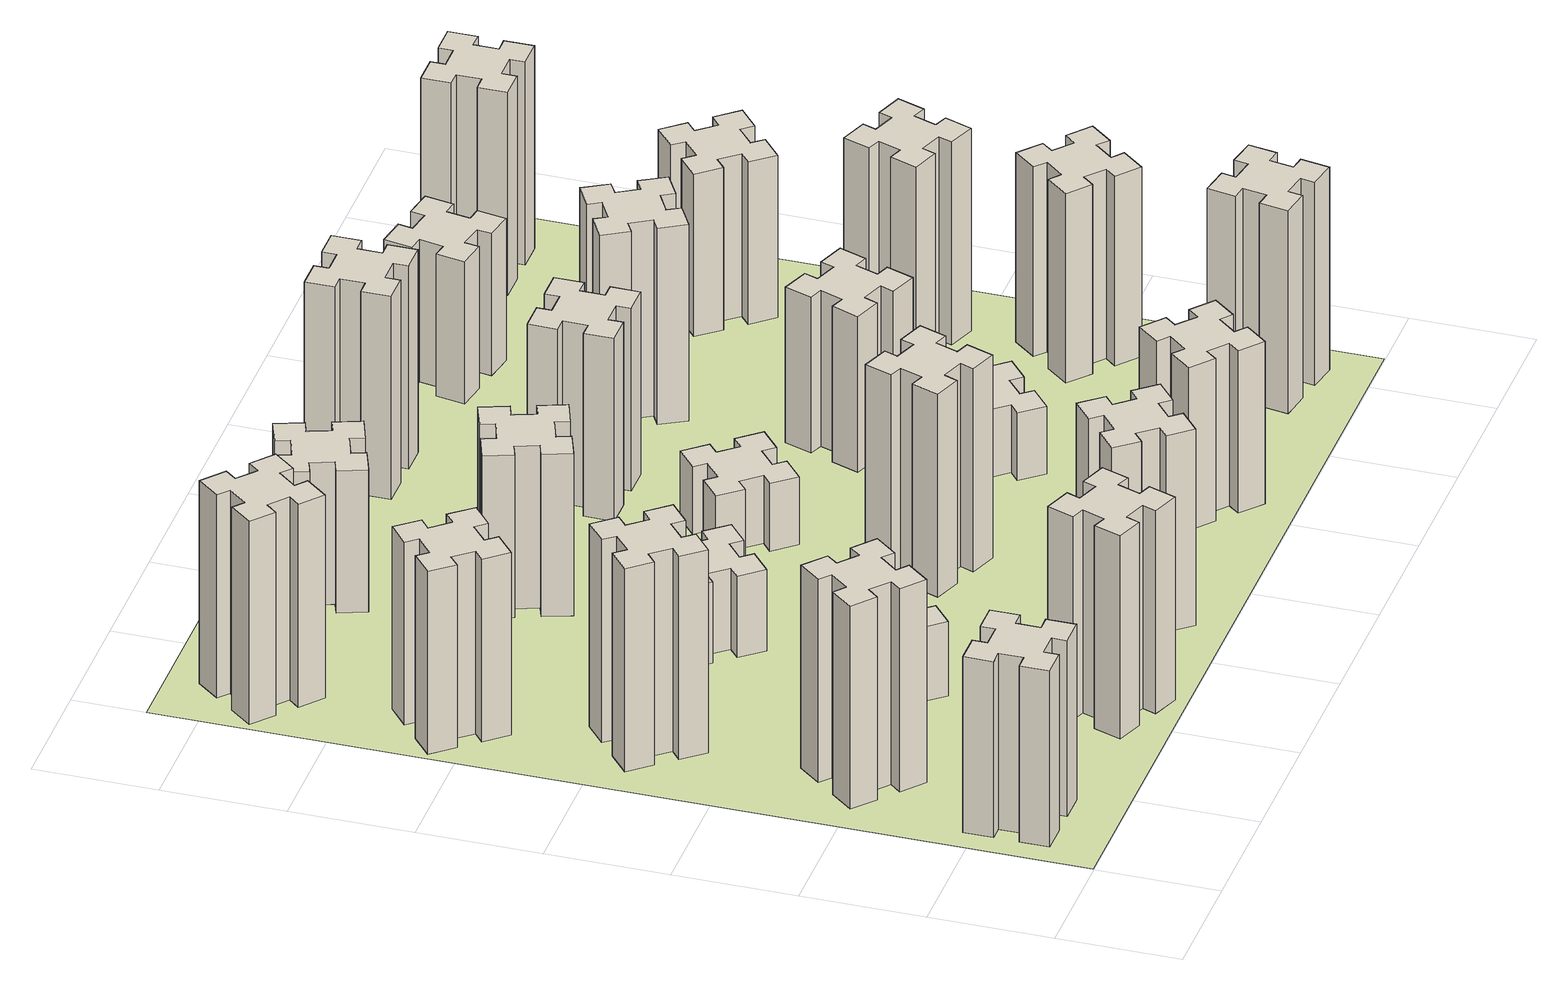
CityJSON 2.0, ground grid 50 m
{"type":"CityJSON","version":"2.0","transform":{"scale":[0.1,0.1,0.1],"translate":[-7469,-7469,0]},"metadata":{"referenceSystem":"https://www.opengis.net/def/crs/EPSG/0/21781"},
"CityObjects":{
"building1":{"type":"Building","attributes":{"class":"1000","function":"1000","usage":"1000","yearOfConstruction":2016,"roofType":"1000","measuredHeight":78,"storeysAboveGround":30,"storeysBelowGround":0},"geometry":[{"type":"Solid","lod":"1","boundaries":[[[[0,1,2,3,4,5,6,7,8,9,10,11,12,13,14,15,16,17,18,19]],[[17,16,20,21]],[[16,15,22,20]],[[15,14,23,22]],[[14,13,24,23]],[[13,12,25,24]],[[12,11,26,25]],[[11,10,27,26]],[[10,9,28,27]],[[9,8,29,28]],[[8,7,30,29]],[[7,6,31,30]],[[6,5,32,31]],[[5,4,33,32]],[[4,3,34,33]],[[3,2,35,34]],[[2,1,36,35]],[[1,0,37,36]],[[0,19,38,37]],[[19,18,39,38]],[[18,17,21,39]],[[24,25,26,27,28,29,30,31,32,33,34,35,36,37,38,39,21,20,22,23]]]]}]},
"building2":{"type":"Building","attributes":{"class":"1000","function":"1000","usage":"1000","yearOfConstruction":2016,"roofType":"1000","measuredHeight":90,"storeysAboveGround":30,"storeysBelowGround":0},"geometry":[{"type":"Solid","lod":"1","boundaries":[[[[40,41,42,43,44,45,46,47,48,49,50,51,52,53,54,55,56,57,58,59]],[[57,56,60,61]],[[56,55,62,60]],[[55,54,63,62]],[[54,53,64,63]],[[53,52,65,64]],[[52,51,66,65]],[[51,50,67,66]],[[50,49,68,67]],[[49,48,69,68]],[[48,47,70,69]],[[47,46,71,70]],[[46,45,72,71]],[[45,44,73,72]],[[44,43,74,73]],[[43,42,75,74]],[[42,41,76,75]],[[41,40,77,76]],[[40,59,78,77]],[[59,58,79,78]],[[58,57,61,79]],[[64,65,66,67,68,69,70,71,72,73,74,75,76,77,78,79,61,60,62,63]]]]}]},
"building3":{"type":"Building","attributes":{"class":"1000","function":"1000","usage":"1000","yearOfConstruction":2016,"roofType":"1000","measuredHeight":90,"storeysAboveGround":30,"storeysBelowGround":0},"geometry":[{"type":"Solid","lod":"1","boundaries":[[[[80,81,82,83,84,85,86,87,88,89,90,91,92,93,94,95,96,97,98,99]],[[97,96,100,101]],[[96,95,102,100]],[[95,94,103,102]],[[94,93,104,103]],[[93,92,105,104]],[[92,91,106,105]],[[91,90,107,106]],[[90,89,108,107]],[[89,88,109,108]],[[88,87,110,109]],[[87,86,111,110]],[[86,85,112,111]],[[85,84,113,112]],[[84,83,114,113]],[[83,82,115,114]],[[82,81,116,115]],[[81,80,117,116]],[[80,99,118,117]],[[99,98,119,118]],[[98,97,101,119]],[[104,105,106,107,108,109,110,111,112,113,114,115,116,117,118,119,101,100,102,103]]]]}]},
"building4":{"type":"Building","attributes":{"class":"1000","function":"1000","usage":"1000","yearOfConstruction":2016,"roofType":"1000","measuredHeight":81,"storeysAboveGround":30,"storeysBelowGround":0},"geometry":[{"type":"Solid","lod":"1","boundaries":[[[[120,121,122,123,124,125,126,127,128,129,130,131,132,133,134,135,136,137,138,139]],[[137,136,140,141]],[[136,135,142,140]],[[135,134,143,142]],[[134,133,144,143]],[[133,132,145,144]],[[132,131,146,145]],[[131,130,147,146]],[[130,129,148,147]],[[129,128,149,148]],[[128,127,150,149]],[[127,126,151,150]],[[126,125,152,151]],[[125,124,153,152]],[[124,123,154,153]],[[123,122,155,154]],[[122,121,156,155]],[[121,120,157,156]],[[120,139,158,157]],[[139,138,159,158]],[[138,137,141,159]],[[144,145,146,147,148,149,150,151,152,153,154,155,156,157,158,159,141,140,142,143]]]]}]},
"building5":{"type":"Building","attributes":{"class":"1000","function":"1000","usage":"1000","yearOfConstruction":2016,"roofType":"1000","measuredHeight":90,"storeysAboveGround":30,"storeysBelowGround":0},"geometry":[{"type":"Solid","lod":"1","boundaries":[[[[160,161,162,163,164,165,166,167,168,169,170,171,172,173,174,175,176,177,178,179]],[[177,176,180,181]],[[176,175,182,180]],[[175,174,183,182]],[[174,173,184,183]],[[173,172,185,184]],[[172,171,186,185]],[[171,170,187,186]],[[170,169,188,187]],[[169,168,189,188]],[[168,167,190,189]],[[167,166,191,190]],[[166,165,192,191]],[[165,164,193,192]],[[164,163,194,193]],[[163,162,195,194]],[[162,161,196,195]],[[161,160,197,196]],[[160,179,198,197]],[[179,178,199,198]],[[178,177,181,199]],[[184,185,186,187,188,189,190,191,192,193,194,195,196,197,198,199,181,180,182,183]]]]}]},
"building6":{"type":"Building","attributes":{"class":"1000","function":"1000","usage":"1000","yearOfConstruction":2016,"roofType":"1000","measuredHeight":90,"storeysAboveGround":30,"storeysBelowGround":0},"geometry":[{"type":"Solid","lod":"1","boundaries":[[[[200,201,202,203,204,205,206,207,208,209,210,211,212,213,214,215,216,217,218,219]],[[217,216,220,221]],[[216,215,222,220]],[[215,214,223,222]],[[214,213,224,223]],[[213,212,225,224]],[[212,211,226,225]],[[211,210,227,226]],[[210,209,228,227]],[[209,208,229,228]],[[208,207,230,229]],[[207,206,231,230]],[[206,205,232,231]],[[205,204,233,232]],[[204,203,234,233]],[[203,202,235,234]],[[202,201,236,235]],[[201,200,237,236]],[[200,219,238,237]],[[219,218,239,238]],[[218,217,221,239]],[[224,225,226,227,228,229,230,231,232,233,234,235,236,237,238,239,221,220,222,223]]]]}]},
"building7":{"type":"Building","attributes":{"class":"1000","function":"1000","usage":"1000","yearOfConstruction":2016,"roofType":"1000","measuredHeight":33,"storeysAboveGround":30,"storeysBelowGround":0},"geometry":[{"type":"Solid","lod":"1","boundaries":[[[[240,241,242,243,244,245,246,247,248,249,250,251,252,253,254,255,256,257,258,259]],[[257,256,260,261]],[[256,255,262,260]],[[255,254,263,262]],[[254,253,264,263]],[[253,252,265,264]],[[252,251,266,265]],[[251,250,267,266]],[[250,249,268,267]],[[249,248,269,268]],[[248,247,270,269]],[[247,246,271,270]],[[246,245,272,271]],[[245,244,273,272]],[[244,243,274,273]],[[243,242,275,274]],[[242,241,276,275]],[[241,240,277,276]],[[240,259,278,277]],[[259,258,279,278]],[[258,257,261,279]],[[264,265,266,267,268,269,270,271,272,273,274,275,276,277,278,279,261,260,262,263]]]]}]},
"building8":{"type":"Building","attributes":{"class":"1000","function":"1000","usage":"1000","yearOfConstruction":2016,"roofType":"1000","measuredHeight":36,"storeysAboveGround":30,"storeysBelowGround":0},"geometry":[{"type":"Solid","lod":"1","boundaries":[[[[280,281,282,283,284,285,286,287,288,289,290,291,292,293,294,295,296,297,298,299]],[[297,296,300,301]],[[296,295,302,300]],[[295,294,303,302]],[[294,293,304,303]],[[293,292,305,304]],[[292,291,306,305]],[[291,290,307,306]],[[290,289,308,307]],[[289,288,309,308]],[[288,287,310,309]],[[287,286,311,310]],[[286,285,312,311]],[[285,284,313,312]],[[284,283,314,313]],[[283,282,315,314]],[[282,281,316,315]],[[281,280,317,316]],[[280,299,318,317]],[[299,298,319,318]],[[298,297,301,319]],[[304,305,306,307,308,309,310,311,312,313,314,315,316,317,318,319,301,300,302,303]]]]}]},
"building9":{"type":"Building","attributes":{"class":"1000","function":"1000","usage":"1000","yearOfConstruction":2016,"roofType":"1000","measuredHeight":87,"storeysAboveGround":30,"storeysBelowGround":0},"geometry":[{"type":"Solid","lod":"1","boundaries":[[[[320,321,322,323,324,325,326,327,328,329,330,331,332,333,334,335,336,337,338,339]],[[337,336,340,341]],[[336,335,342,340]],[[335,334,343,342]],[[334,333,344,343]],[[333,332,345,344]],[[332,331,346,345]],[[331,330,347,346]],[[330,329,348,347]],[[329,328,349,348]],[[328,327,350,349]],[[327,326,351,350]],[[326,325,352,351]],[[325,324,353,352]],[[324,323,354,353]],[[323,322,355,354]],[[322,321,356,355]],[[321,320,357,356]],[[320,339,358,357]],[[339,338,359,358]],[[338,337,341,359]],[[344,345,346,347,348,349,350,351,352,353,354,355,356,357,358,359,341,340,342,343]]]]}]},
"building10":{"type":"Building","attributes":{"class":"1000","function":"1000","usage":"1000","yearOfConstruction":2016,"roofType":"1000","measuredHeight":72,"storeysAboveGround":30,"storeysBelowGround":0},"geometry":[{"type":"Solid","lod":"1","boundaries":[[[[360,361,362,363,364,365,366,367,368,369,370,371,372,373,374,375,376,377,378,379]],[[377,376,380,381]],[[376,375,382,380]],[[375,374,383,382]],[[374,373,384,383]],[[373,372,385,384]],[[372,371,386,385]],[[371,370,387,386]],[[370,369,388,387]],[[369,368,389,388]],[[368,367,390,389]],[[367,366,391,390]],[[366,365,392,391]],[[365,364,393,392]],[[364,363,394,393]],[[363,362,395,394]],[[362,361,396,395]],[[361,360,397,396]],[[360,379,398,397]],[[379,378,399,398]],[[378,377,381,399]],[[384,385,386,387,388,389,390,391,392,393,394,395,396,397,398,399,381,380,382,383]]]]}]},
"building11":{"type":"Building","attributes":{"class":"1000","function":"1000","usage":"1000","yearOfConstruction":2016,"roofType":"1000","measuredHeight":63,"storeysAboveGround":30,"storeysBelowGround":0},"geometry":[{"type":"Solid","lod":"1","boundaries":[[[[400,401,402,403,404,405,406,407,408,409,410,411,412,413,414,415,416,417,418,419]],[[417,416,420,421]],[[416,415,422,420]],[[415,414,423,422]],[[414,413,424,423]],[[413,412,425,424]],[[412,411,426,425]],[[411,410,427,426]],[[410,409,428,427]],[[409,408,429,428]],[[408,407,430,429]],[[407,406,431,430]],[[406,405,432,431]],[[405,404,433,432]],[[404,403,434,433]],[[403,402,435,434]],[[402,401,436,435]],[[401,400,437,436]],[[400,419,438,437]],[[419,418,439,438]],[[418,417,421,439]],[[424,425,426,427,428,429,430,431,432,433,434,435,436,437,438,439,421,420,422,423]]]]}]},
"building12":{"type":"Building","attributes":{"class":"1000","function":"1000","usage":"1000","yearOfConstruction":2016,"roofType":"1000","measuredHeight":90,"storeysAboveGround":30,"storeysBelowGround":0},"geometry":[{"type":"Solid","lod":"1","boundaries":[[[[440,441,442,443,444,445,446,447,448,449,450,451,452,453,454,455,456,457,458,459]],[[457,456,460,461]],[[456,455,462,460]],[[455,454,463,462]],[[454,453,464,463]],[[453,452,465,464]],[[452,451,466,465]],[[451,450,467,466]],[[450,449,468,467]],[[449,448,469,468]],[[448,447,470,469]],[[447,446,471,470]],[[446,445,472,471]],[[445,444,473,472]],[[444,443,474,473]],[[443,442,475,474]],[[442,441,476,475]],[[441,440,477,476]],[[440,459,478,477]],[[459,458,479,478]],[[458,457,461,479]],[[464,465,466,467,468,469,470,471,472,473,474,475,476,477,478,479,461,460,462,463]]]]}]},
"building13":{"type":"Building","attributes":{"class":"1000","function":"1000","usage":"1000","yearOfConstruction":2016,"roofType":"1000","measuredHeight":30,"storeysAboveGround":30,"storeysBelowGround":0},"geometry":[{"type":"Solid","lod":"1","boundaries":[[[[480,481,482,483,484,485,486,487,488,489,490,491,492,493,494,495,496,497,498,499]],[[497,496,500,501]],[[496,495,502,500]],[[495,494,503,502]],[[494,493,504,503]],[[493,492,505,504]],[[492,491,506,505]],[[491,490,507,506]],[[490,489,508,507]],[[489,488,509,508]],[[488,487,510,509]],[[487,486,511,510]],[[486,485,512,511]],[[485,484,513,512]],[[484,483,514,513]],[[483,482,515,514]],[[482,481,516,515]],[[481,480,517,516]],[[480,499,518,517]],[[499,498,519,518]],[[498,497,501,519]],[[504,505,506,507,508,509,510,511,512,513,514,515,516,517,518,519,501,500,502,503]]]]}]},
"building14":{"type":"Building","attributes":{"class":"1000","function":"1000","usage":"1000","yearOfConstruction":2016,"roofType":"1000","measuredHeight":72,"storeysAboveGround":30,"storeysBelowGround":0},"geometry":[{"type":"Solid","lod":"1","boundaries":[[[[520,521,522,523,524,525,526,527,528,529,530,531,532,533,534,535,536,537,538,539]],[[537,536,540,541]],[[536,535,542,540]],[[535,534,543,542]],[[534,533,544,543]],[[533,532,545,544]],[[532,531,546,545]],[[531,530,547,546]],[[530,529,548,547]],[[529,528,549,548]],[[528,527,550,549]],[[527,526,551,550]],[[526,525,552,551]],[[525,524,553,552]],[[524,523,554,553]],[[523,522,555,554]],[[522,521,556,555]],[[521,520,557,556]],[[520,539,558,557]],[[539,538,559,558]],[[538,537,541,559]],[[544,545,546,547,548,549,550,551,552,553,554,555,556,557,558,559,541,540,542,543]]]]}]},
"building15":{"type":"Building","attributes":{"class":"1000","function":"1000","usage":"1000","yearOfConstruction":2016,"roofType":"1000","measuredHeight":81,"storeysAboveGround":30,"storeysBelowGround":0},"geometry":[{"type":"Solid","lod":"1","boundaries":[[[[560,561,562,563,564,565,566,567,568,569,570,571,572,573,574,575,576,577,578,579]],[[577,576,580,581]],[[576,575,582,580]],[[575,574,583,582]],[[574,573,584,583]],[[573,572,585,584]],[[572,571,586,585]],[[571,570,587,586]],[[570,569,588,587]],[[569,568,589,588]],[[568,567,590,589]],[[567,566,591,590]],[[566,565,592,591]],[[565,564,593,592]],[[564,563,594,593]],[[563,562,595,594]],[[562,561,596,595]],[[561,560,597,596]],[[560,579,598,597]],[[579,578,599,598]],[[578,577,581,599]],[[584,585,586,587,588,589,590,591,592,593,594,595,596,597,598,599,581,580,582,583]]]]}]},
"building16":{"type":"Building","attributes":{"class":"1000","function":"1000","usage":"1000","yearOfConstruction":2016,"roofType":"1000","measuredHeight":90,"storeysAboveGround":30,"storeysBelowGround":0},"geometry":[{"type":"Solid","lod":"1","boundaries":[[[[600,601,602,603,604,605,606,607,608,609,610,611,612,613,614,615,616,617,618,619]],[[617,616,620,621]],[[616,615,622,620]],[[615,614,623,622]],[[614,613,624,623]],[[613,612,625,624]],[[612,611,626,625]],[[611,610,627,626]],[[610,609,628,627]],[[609,608,629,628]],[[608,607,630,629]],[[607,606,631,630]],[[606,605,632,631]],[[605,604,633,632]],[[604,603,634,633]],[[603,602,635,634]],[[602,601,636,635]],[[601,600,637,636]],[[600,619,638,637]],[[619,618,639,638]],[[618,617,621,639]],[[624,625,626,627,628,629,630,631,632,633,634,635,636,637,638,639,621,620,622,623]]]]}]},
"building17":{"type":"Building","attributes":{"class":"1000","function":"1000","usage":"1000","yearOfConstruction":2016,"roofType":"1000","measuredHeight":30,"storeysAboveGround":30,"storeysBelowGround":0},"geometry":[{"type":"Solid","lod":"1","boundaries":[[[[640,641,642,643,644,645,646,647,648,649,650,651,652,653,654,655,656,657,658,659]],[[657,656,660,661]],[[656,655,662,660]],[[655,654,663,662]],[[654,653,664,663]],[[653,652,665,664]],[[652,651,666,665]],[[651,650,667,666]],[[650,649,668,667]],[[649,648,669,668]],[[648,647,670,669]],[[647,646,671,670]],[[646,645,672,671]],[[645,644,673,672]],[[644,643,674,673]],[[643,642,675,674]],[[642,641,676,675]],[[641,640,677,676]],[[640,659,678,677]],[[659,658,679,678]],[[658,657,661,679]],[[664,665,666,667,668,669,670,671,672,673,674,675,676,677,678,679,661,660,662,663]]]]}]},
"building18":{"type":"Building","attributes":{"class":"1000","function":"1000","usage":"1000","yearOfConstruction":2016,"roofType":"1000","measuredHeight":69,"storeysAboveGround":30,"storeysBelowGround":0},"geometry":[{"type":"Solid","lod":"1","boundaries":[[[[680,681,682,683,684,685,686,687,688,689,690,691,692,693,694,695,696,697,698,699]],[[697,696,700,701]],[[696,695,702,700]],[[695,694,703,702]],[[694,693,704,703]],[[693,692,705,704]],[[692,691,706,705]],[[691,690,707,706]],[[690,689,708,707]],[[689,688,709,708]],[[688,687,710,709]],[[687,686,711,710]],[[686,685,712,711]],[[685,684,713,712]],[[684,683,714,713]],[[683,682,715,714]],[[682,681,716,715]],[[681,680,717,716]],[[680,699,718,717]],[[699,698,719,718]],[[698,697,701,719]],[[704,705,706,707,708,709,710,711,712,713,714,715,716,717,718,719,701,700,702,703]]]]}]},
"building19":{"type":"Building","attributes":{"class":"1000","function":"1000","usage":"1000","yearOfConstruction":2016,"roofType":"1000","measuredHeight":87,"storeysAboveGround":30,"storeysBelowGround":0},"geometry":[{"type":"Solid","lod":"1","boundaries":[[[[720,721,722,723,724,725,726,727,728,729,730,731,732,733,734,735,736,737,738,739]],[[737,736,740,741]],[[736,735,742,740]],[[735,734,743,742]],[[734,733,744,743]],[[733,732,745,744]],[[732,731,746,745]],[[731,730,747,746]],[[730,729,748,747]],[[729,728,749,748]],[[728,727,750,749]],[[727,726,751,750]],[[726,725,752,751]],[[725,724,753,752]],[[724,723,754,753]],[[723,722,755,754]],[[722,721,756,755]],[[721,720,757,756]],[[720,739,758,757]],[[739,738,759,758]],[[738,737,741,759]],[[744,745,746,747,748,749,750,751,752,753,754,755,756,757,758,759,741,740,742,743]]]]}]},
"building20":{"type":"Building","attributes":{"class":"1000","function":"1000","usage":"1000","yearOfConstruction":2016,"roofType":"1000","measuredHeight":90,"storeysAboveGround":30,"storeysBelowGround":0},"geometry":[{"type":"Solid","lod":"1","boundaries":[[[[760,761,762,763,764,765,766,767,768,769,770,771,772,773,774,775,776,777,778,779]],[[777,776,780,781]],[[776,775,782,780]],[[775,774,783,782]],[[774,773,784,783]],[[773,772,785,784]],[[772,771,786,785]],[[771,770,787,786]],[[770,769,788,787]],[[769,768,789,788]],[[768,767,790,789]],[[767,766,791,790]],[[766,765,792,791]],[[765,764,793,792]],[[764,763,794,793]],[[763,762,795,794]],[[762,761,796,795]],[[761,760,797,796]],[[760,779,798,797]],[[779,778,799,798]],[[778,777,781,799]],[[784,785,786,787,788,789,790,791,792,793,794,795,796,797,798,799,781,780,782,783]]]]}]},
"building21":{"type":"Building","attributes":{"class":"1000","function":"1000","usage":"1000","yearOfConstruction":2016,"roofType":"1000","measuredHeight":63,"storeysAboveGround":30,"storeysBelowGround":0},"geometry":[{"type":"Solid","lod":"1","boundaries":[[[[800,801,802,803,804,805,806,807,808,809,810,811,812,813,814,815,816,817,818,819]],[[817,816,820,821]],[[816,815,822,820]],[[815,814,823,822]],[[814,813,824,823]],[[813,812,825,824]],[[812,811,826,825]],[[811,810,827,826]],[[810,809,828,827]],[[809,808,829,828]],[[808,807,830,829]],[[807,806,831,830]],[[806,805,832,831]],[[805,804,833,832]],[[804,803,834,833]],[[803,802,835,834]],[[802,801,836,835]],[[801,800,837,836]],[[800,819,838,837]],[[819,818,839,838]],[[818,817,821,839]],[[824,825,826,827,828,829,830,831,832,833,834,835,836,837,838,839,821,820,822,823]]]]}]},
"building22":{"type":"Building","attributes":{"class":"1000","function":"1000","usage":"1000","yearOfConstruction":2016,"roofType":"1000","measuredHeight":84,"storeysAboveGround":30,"storeysBelowGround":0},"geometry":[{"type":"Solid","lod":"1","boundaries":[[[[840,841,842,843,844,845,846,847,848,849,850,851,852,853,854,855,856,857,858,859]],[[857,856,860,861]],[[856,855,862,860]],[[855,854,863,862]],[[854,853,864,863]],[[853,852,865,864]],[[852,851,866,865]],[[851,850,867,866]],[[850,849,868,867]],[[849,848,869,868]],[[848,847,870,869]],[[847,846,871,870]],[[846,845,872,871]],[[845,844,873,872]],[[844,843,874,873]],[[843,842,875,874]],[[842,841,876,875]],[[841,840,877,876]],[[840,859,878,877]],[[859,858,879,878]],[[858,857,861,879]],[[864,865,866,867,868,869,870,871,872,873,874,875,876,877,878,879,861,860,862,863]]]]}]},
"building23":{"type":"Building","attributes":{"class":"1000","function":"1000","usage":"1000","yearOfConstruction":2016,"roofType":"1000","measuredHeight":90,"storeysAboveGround":30,"storeysBelowGround":0},"geometry":[{"type":"Solid","lod":"1","boundaries":[[[[880,881,882,883,884,885,886,887,888,889,890,891,892,893,894,895,896,897,898,899]],[[897,896,900,901]],[[896,895,902,900]],[[895,894,903,902]],[[894,893,904,903]],[[893,892,905,904]],[[892,891,906,905]],[[891,890,907,906]],[[890,889,908,907]],[[889,888,909,908]],[[888,887,910,909]],[[887,886,911,910]],[[886,885,912,911]],[[885,884,913,912]],[[884,883,914,913]],[[883,882,915,914]],[[882,881,916,915]],[[881,880,917,916]],[[880,899,918,917]],[[899,898,919,918]],[[898,897,901,919]],[[904,905,906,907,908,909,910,911,912,913,914,915,916,917,918,919,901,900,902,903]]]]}]},
"building24":{"type":"Building","attributes":{"class":"1000","function":"1000","usage":"1000","yearOfConstruction":2016,"roofType":"1000","measuredHeight":72,"storeysAboveGround":30,"storeysBelowGround":0},"geometry":[{"type":"Solid","lod":"1","boundaries":[[[[920,921,922,923,924,925,926,927,928,929,930,931,932,933,934,935,936,937,938,939]],[[937,936,940,941]],[[936,935,942,940]],[[935,934,943,942]],[[934,933,944,943]],[[933,932,945,944]],[[932,931,946,945]],[[931,930,947,946]],[[930,929,948,947]],[[929,928,949,948]],[[928,927,950,949]],[[927,926,951,950]],[[926,925,952,951]],[[925,924,953,952]],[[924,923,954,953]],[[923,922,955,954]],[[922,921,956,955]],[[921,920,957,956]],[[920,939,958,957]],[[939,938,959,958]],[[938,937,941,959]],[[944,945,946,947,948,949,950,951,952,953,954,955,956,957,958,959,941,940,942,943]]]]}]},
"building25":{"type":"Building","attributes":{"class":"1000","function":"1000","usage":"1000","yearOfConstruction":2016,"roofType":"1000","measuredHeight":90,"storeysAboveGround":30,"storeysBelowGround":0},"geometry":[{"type":"Solid","lod":"1","boundaries":[[[[960,961,962,963,964,965,966,967,968,969,970,971,972,973,974,975,976,977,978,979]],[[977,976,980,981]],[[976,975,982,980]],[[975,974,983,982]],[[974,973,984,983]],[[973,972,985,984]],[[972,971,986,985]],[[971,970,987,986]],[[970,969,988,987]],[[969,968,989,988]],[[968,967,990,989]],[[967,966,991,990]],[[966,965,992,991]],[[965,964,993,992]],[[964,963,994,993]],[[963,962,995,994]],[[962,961,996,995]],[[961,960,997,996]],[[960,979,998,997]],[[979,978,999,998]],[[978,977,981,999]],[[984,985,986,987,988,989,990,991,992,993,994,995,996,997,998,999,981,980,982,983]]]]}]},
"landuse1":{"type":"LandUse","attributes":{"name":"plot1","function":"1010"},"geometry":[{"type":"MultiSurface","lod":"1","boundaries":[[[1000,1001,1002,1003]]]}]}
},
"vertices":[
[165,425,0],[165,325,0],[105,325,0],[105,205,0],[225,205,0],[225,265,0],[325,265,0],[325,205,0],[445,205,0],[445,325,0],[385,325,0],[385,425,0],[445,425,0],[445,545,0],[325,545,0],[325,485,0],[225,485,0],[225,545,0],[105,545,0],[105,425,0],[225,485,780],[225,545,780],[325,485,780],[325,545,780],[445,545,780],[445,425,780],[385,425,780],[385,325,780],[445,325,780],[445,205,780],[325,205,780],[325,265,780],[225,265,780],[225,205,780],[105,205,780],[105,325,780],[165,325,780],[165,425,780],[105,425,780],[105,545,780],
[484,1067,0],[408,1132,0],[446,1178,0],[354,1255,0],[277,1163,0],[323,1124,0],[259,1048,0],[213,1086,0],[136,994,0],[228,917,0],[266,963,0],[343,899,0],[304,853,0],[396,776,0],[473,868,0],[427,906,0],[492,983,0],[538,944,0],[615,1036,0],[523,1113,0],[492,983,900],[538,944,900],[427,906,900],[473,868,900],[396,776,900],[304,853,900],[343,899,900],[266,963,900],[228,917,900],[136,994,900],[213,1086,900],[259,1048,900],[323,1124,900],[277,1163,900],[354,1255,900],[446,1178,900],[408,1132,900],[484,1067,900],[523,1113,900],[615,1036,900],
[492,1888,0],[427,1964,0],[473,2003,0],[396,2095,0],[304,2018,0],[343,1972,0],[266,1907,0],[228,1953,0],[136,1876,0],[213,1784,0],[259,1823,0],[323,1746,0],[277,1708,0],[354,1616,0],[446,1693,0],[408,1739,0],[484,1803,0],[523,1757,0],[615,1834,0],[538,1926,0],[484,1803,900],[523,1757,900],[408,1739,900],[446,1693,900],[354,1616,900],[277,1708,900],[323,1746,900],[259,1823,900],[213,1784,900],[136,1876,900],[228,1953,900],[266,1907,900],[343,1972,900],[304,2018,900],[396,2095,900],[473,2003,900],[427,1964,900],[492,1888,900],[538,1926,900],[615,1834,900],
[243,2712,0],[166,2647,0],[128,2693,0],[36,2616,0],[113,2524,0],[159,2563,0],[223,2486,0],[177,2448,0],[254,2356,0],[346,2433,0],[308,2479,0],[384,2543,0],[423,2497,0],[515,2574,0],[438,2666,0],[392,2628,0],[327,2704,0],[373,2743,0],[296,2835,0],[204,2758,0],[327,2704,810],[373,2743,810],[392,2628,810],[438,2666,810],[515,2574,810],[423,2497,810],[384,2543,810],[308,2479,810],[346,2433,810],[254,2356,810],[177,2448,810],[223,2486,810],[159,2563,810],[113,2524,810],[36,2616,810],[128,2693,810],[166,2647,810],[243,2712,810],[204,2758,810],[296,2835,810],
[1029,360,0],[995,266,0],[939,287,0],[897,174,0],[1010,133,0],[1031,189,0],[1125,155,0],[1104,99,0],[1217,57,0],[1258,170,0],[1202,191,0],[1236,285,0],[1292,264,0],[1333,377,0],[1220,418,0],[1200,362,0],[1106,396,0],[1127,452,0],[1014,493,0],[973,380,0],[1106,396,900],[1127,452,900],[1200,362,900],[1220,418,900],[1333,377,900],[1292,264,900],[1236,285,900],[1202,191,900],[1258,170,900],[1217,57,900],[1104,99,900],[1125,155,900],[1031,189,900],[1010,133,900],[897,174,900],[939,287,900],[995,266,900],[1029,360,900],[973,380,900],[1014,493,900],
[384,3387,0],[308,3452,0],[346,3498,0],[254,3575,0],[177,3483,0],[223,3444,0],[159,3368,0],[113,3406,0],[36,3314,0],[128,3237,0],[166,3283,0],[243,3219,0],[204,3173,0],[296,3096,0],[373,3188,0],[327,3226,0],[392,3303,0],[438,3264,0],[515,3356,0],[423,3433,0],[392,3303,900],[438,3264,900],[327,3226,900],[373,3188,900],[296,3096,900],[204,3173,900],[243,3219,900],[166,3283,900],[128,3237,900],[36,3314,900],[113,3406,900],[159,3368,900],[223,3444,900],[177,3483,900],[254,3575,900],[346,3498,900],[308,3452,900],[384,3387,900],[423,3433,900],[515,3356,900],
[983,1232,0],[906,1167,0],[868,1213,0],[776,1136,0],[853,1044,0],[899,1083,0],[963,1006,0],[917,968,0],[994,876,0],[1086,953,0],[1048,999,0],[1124,1063,0],[1163,1017,0],[1255,1094,0],[1178,1186,0],[1132,1148,0],[1067,1224,0],[1113,1263,0],[1036,1355,0],[944,1278,0],[1067,1224,330],[1113,1263,330],[1132,1148,330],[1178,1186,330],[1255,1094,330],[1163,1017,330],[1124,1063,330],[1048,999,330],[1086,953,330],[994,876,330],[917,968,330],[963,1006,330],[899,1083,330],[853,1044,330],[776,1136,330],[868,1213,330],[906,1167,330],[983,1232,330],[944,1278,330],[1036,1355,330],
[1083,1972,0],[1006,1907,0],[968,1953,0],[876,1876,0],[953,1784,0],[999,1823,0],[1063,1746,0],[1017,1708,0],[1094,1616,0],[1186,1693,0],[1148,1739,0],[1224,1803,0],[1263,1757,0],[1355,1834,0],[1278,1926,0],[1232,1888,0],[1167,1964,0],[1213,2003,0],[1136,2095,0],[1044,2018,0],[1167,1964,360],[1213,2003,360],[1232,1888,360],[1278,1926,360],[1355,1834,360],[1263,1757,360],[1224,1803,360],[1148,1739,360],[1186,1693,360],[1094,1616,360],[1017,1708,360],[1063,1746,360],[999,1823,360],[953,1784,360],[876,1876,360],[968,1953,360],[1006,1907,360],[1083,1972,360],[1044,2018,360],[1136,2095,360],
[1639,343,0],[1703,266,0],[1657,228,0],[1734,136,0],[1826,213,0],[1788,259,0],[1864,323,0],[1903,277,0],[1995,354,0],[1918,446,0],[1872,408,0],[1807,484,0],[1853,523,0],[1776,615,0],[1684,538,0],[1723,492,0],[1646,427,0],[1608,473,0],[1516,396,0],[1593,304,0],[1646,427,870],[1608,473,870],[1723,492,870],[1684,538,870],[1776,615,870],[1853,523,870],[1807,484,870],[1872,408,870],[1918,446,870],[1995,354,870],[1903,277,870],[1864,323,870],[1788,259,870],[1826,213,870],[1734,136,870],[1657,228,870],[1703,266,870],[1639,343,870],[1593,304,870],[1516,396,870],
[1225,2716,0],[1131,2682,0],[1110,2738,0],[997,2697,0],[1039,2584,0],[1095,2605,0],[1129,2511,0],[1073,2490,0],[1114,2377,0],[1227,2419,0],[1206,2475,0],[1300,2509,0],[1320,2453,0],[1433,2494,0],[1392,2607,0],[1336,2586,0],[1302,2680,0],[1358,2700,0],[1317,2813,0],[1204,2772,0],[1302,2680,720],[1358,2700,720],[1336,2586,720],[1392,2607,720],[1433,2494,720],[1320,2453,720],[1300,2509,720],[1206,2475,720],[1227,2419,720],[1114,2377,720],[1073,2490,720],[1129,2511,720],[1095,2605,720],[1039,2584,720],[997,2697,720],[1110,2738,720],[1131,2682,720],[1225,2716,720],[1204,2772,720],[1317,2813,720],
[1025,3456,0],[931,3422,0],[910,3478,0],[797,3437,0],[839,3324,0],[895,3345,0],[929,3251,0],[873,3230,0],[914,3117,0],[1027,3159,0],[1006,3215,0],[1100,3249,0],[1120,3193,0],[1233,3234,0],[1192,3347,0],[1136,3326,0],[1102,3420,0],[1158,3440,0],[1117,3553,0],[1004,3512,0],[1102,3420,630],[1158,3440,630],[1136,3326,630],[1192,3347,630],[1233,3234,630],[1120,3193,630],[1100,3249,630],[1006,3215,630],[1027,3159,630],[914,3117,630],[873,3230,630],[929,3251,630],[895,3345,630],[839,3324,630],[797,3437,630],[910,3478,630],[931,3422,630],[1025,3456,630],[1004,3512,630],[1117,3553,630],
[1769,1300,0],[1735,1206,0],[1679,1227,0],[1637,1114,0],[1750,1073,0],[1771,1129,0],[1865,1095,0],[1844,1039,0],[1957,997,0],[1998,1110,0],[1942,1131,0],[1976,1225,0],[2032,1204,0],[2073,1317,0],[1960,1358,0],[1940,1302,0],[1846,1336,0],[1867,1392,0],[1754,1433,0],[1713,1320,0],[1846,1336,900],[1867,1392,900],[1940,1302,900],[1960,1358,900],[2073,1317,900],[2032,1204,900],[1976,1225,900],[1942,1131,900],[1998,1110,900],[1957,997,900],[1844,1039,900],[1865,1095,900],[1771,1129,900],[1750,1073,900],[1637,1114,900],[1679,1227,900],[1735,1206,900],[1769,1300,900],[1713,1320,900],[1754,1433,900],
[1972,1988,0],[1907,2064,0],[1953,2103,0],[1876,2195,0],[1784,2118,0],[1823,2072,0],[1746,2007,0],[1708,2053,0],[1616,1976,0],[1693,1884,0],[1739,1923,0],[1803,1846,0],[1757,1808,0],[1834,1716,0],[1926,1793,0],[1888,1839,0],[1964,1903,0],[2003,1857,0],[2095,1934,0],[2018,2026,0],[1964,1903,300],[2003,1857,300],[1888,1839,300],[1926,1793,300],[1834,1716,300],[1757,1808,300],[1803,1846,300],[1739,1923,300],[1693,1884,300],[1616,1976,300],[1708,2053,300],[1746,2007,300],[1823,2072,300],[1784,2118,300],[1876,2195,300],[1953,2103,300],[1907,2064,300],[1972,1988,300],[2018,2026,300],[2095,1934,300],
[2486,323,0],[2563,259,0],[2524,213,0],[2616,136,0],[2693,228,0],[2647,266,0],[2712,343,0],[2758,304,0],[2835,396,0],[2743,473,0],[2704,427,0],[2628,492,0],[2666,538,0],[2574,615,0],[2497,523,0],[2543,484,0],[2479,408,0],[2433,446,0],[2356,354,0],[2448,277,0],[2479,408,720],[2433,446,720],[2543,484,720],[2497,523,720],[2574,615,720],[2666,538,720],[2628,492,720],[2704,427,720],[2743,473,720],[2835,396,720],[2758,304,720],[2712,343,720],[2647,266,720],[2693,228,720],[2616,136,720],[2524,213,720],[2563,259,720],[2486,323,720],[2448,277,720],[2356,354,720],
[2065,2545,0],[2065,2645,0],[2125,2645,0],[2125,2765,0],[2005,2765,0],[2005,2705,0],[1905,2705,0],[1905,2765,0],[1785,2765,0],[1785,2645,0],[1845,2645,0],[1845,2545,0],[1785,2545,0],[1785,2425,0],[1905,2425,0],[1905,2485,0],[2005,2485,0],[2005,2425,0],[2125,2425,0],[2125,2545,0],[2005,2485,810],[2005,2425,810],[1905,2485,810],[1905,2425,810],[1785,2425,810],[1785,2545,810],[1845,2545,810],[1845,2645,810],[1785,2645,810],[1785,2765,810],[1905,2765,810],[1905,2705,810],[2005,2705,810],[2005,2765,810],[2125,2765,810],[2125,2645,810],[2065,2645,810],[2065,2545,810],[2125,2545,810],[2125,2425,810],
[1965,3385,0],[1965,3485,0],[2025,3485,0],[2025,3605,0],[1905,3605,0],[1905,3545,0],[1805,3545,0],[1805,3605,0],[1685,3605,0],[1685,3485,0],[1745,3485,0],[1745,3385,0],[1685,3385,0],[1685,3265,0],[1805,3265,0],[1805,3325,0],[1905,3325,0],[1905,3265,0],[2025,3265,0],[2025,3385,0],[1905,3325,900],[1905,3265,900],[1805,3325,900],[1805,3265,900],[1685,3265,900],[1685,3385,900],[1745,3385,900],[1745,3485,900],[1685,3485,900],[1685,3605,900],[1805,3605,900],[1805,3545,900],[1905,3545,900],[1905,3605,900],[2025,3605,900],[2025,3485,900],[1965,3485,900],[1965,3385,900],[2025,3385,900],[2025,3265,900],
[2563,1332,0],[2486,1267,0],[2448,1313,0],[2356,1236,0],[2433,1144,0],[2479,1183,0],[2543,1106,0],[2497,1068,0],[2574,976,0],[2666,1053,0],[2628,1099,0],[2704,1163,0],[2743,1117,0],[2835,1194,0],[2758,1286,0],[2712,1248,0],[2647,1324,0],[2693,1363,0],[2616,1455,0],[2524,1378,0],[2647,1324,300],[2693,1363,300],[2712,1248,300],[2758,1286,300],[2835,1194,300],[2743,1117,300],[2704,1163,300],[2628,1099,300],[2666,1053,300],[2574,976,300],[2497,1068,300],[2543,1106,300],[2479,1183,300],[2433,1144,300],[2356,1236,300],[2448,1313,300],[2486,1267,300],[2563,1332,300],[2524,1378,300],[2616,1455,300],
[2682,1671,0],[2716,1765,0],[2772,1744,0],[2813,1857,0],[2700,1898,0],[2680,1842,0],[2586,1876,0],[2607,1932,0],[2494,1973,0],[2453,1860,0],[2509,1840,0],[2475,1746,0],[2419,1767,0],[2377,1654,0],[2490,1613,0],[2511,1669,0],[2605,1635,0],[2584,1579,0],[2697,1537,0],[2738,1650,0],[2605,1635,690],[2584,1579,690],[2511,1669,690],[2490,1613,690],[2377,1654,690],[2419,1767,690],[2475,1746,690],[2509,1840,690],[2453,1860,690],[2494,1973,690],[2607,1932,690],[2586,1876,690],[2680,1842,690],[2700,1898,690],[2813,1857,690],[2772,1744,690],[2716,1765,690],[2682,1671,690],[2738,1650,690],[2697,1537,690],
[2475,2584,0],[2525,2497,0],[2473,2467,0],[2533,2363,0],[2637,2423,0],[2607,2475,0],[2694,2525,0],[2724,2473,0],[2828,2533,0],[2768,2637,0],[2716,2607,0],[2666,2694,0],[2718,2724,0],[2658,2828,0],[2554,2768,0],[2584,2716,0],[2497,2666,0],[2467,2718,0],[2363,2658,0],[2423,2554,0],[2497,2666,870],[2467,2718,870],[2584,2716,870],[2554,2768,870],[2658,2828,870],[2718,2724,870],[2666,2694,870],[2716,2607,870],[2768,2637,870],[2828,2533,870],[2724,2473,870],[2694,2525,870],[2607,2475,870],[2637,2423,870],[2533,2363,870],[2473,2467,870],[2525,2497,870],[2475,2584,870],[2423,2554,870],[2363,2658,870],
[3504,475,0],[3405,492,0],[3416,551,0],[3297,572,0],[3277,454,0],[3336,444,0],[3318,345,0],[3259,356,0],[3238,237,0],[3357,217,0],[3367,276,0],[3465,258,0],[3455,199,0],[3573,178,0],[3594,297,0],[3535,307,0],[3552,405,0],[3611,395,0],[3632,513,0],[3514,534,0],[3552,405,900],[3611,395,900],[3535,307,900],[3594,297,900],[3573,178,900],[3455,199,900],[3465,258,900],[3367,276,900],[3357,217,900],[3238,237,900],[3259,356,900],[3318,345,900],[3336,444,900],[3277,454,900],[3297,572,900],[3416,551,900],[3405,492,900],[3504,475,900],[3514,534,900],[3632,513,900],
[2496,3404,0],[2478,3305,0],[2419,3316,0],[2398,3197,0],[2517,3177,0],[2527,3236,0],[2625,3218,0],[2615,3159,0],[2733,3138,0],[2754,3257,0],[2695,3267,0],[2712,3365,0],[2771,3355,0],[2792,3473,0],[2674,3494,0],[2664,3435,0],[2565,3452,0],[2576,3511,0],[2457,3532,0],[2437,3414,0],[2565,3452,630],[2576,3511,630],[2664,3435,630],[2674,3494,630],[2792,3473,630],[2771,3355,630],[2712,3365,630],[2695,3267,630],[2754,3257,630],[2733,3138,630],[2615,3159,630],[2625,3218,630],[2527,3236,630],[2517,3177,630],[2398,3197,630],[2419,3316,630],[2478,3305,630],[2496,3404,630],[2437,3414,630],[2457,3532,630],
[3487,1006,0],[3552,1083,0],[3598,1044,0],[3675,1136,0],[3583,1213,0],[3544,1167,0],[3468,1232,0],[3506,1278,0],[3414,1355,0],[3337,1263,0],[3383,1224,0],[3319,1148,0],[3273,1186,0],[3196,1094,0],[3288,1017,0],[3326,1063,0],[3403,999,0],[3364,953,0],[3456,876,0],[3533,968,0],[3403,999,840],[3364,953,840],[3326,1063,840],[3288,1017,840],[3196,1094,840],[3273,1186,840],[3319,1148,840],[3383,1224,840],[3337,1263,840],[3414,1355,840],[3506,1278,840],[3468,1232,840],[3544,1167,840],[3583,1213,840],[3675,1136,840],[3598,1044,840],[3552,1083,840],[3487,1006,840],[3533,968,840],[3456,876,840],
[3420,1842,0],[3326,1876,0],[3347,1932,0],[3234,1973,0],[3193,1860,0],[3249,1840,0],[3215,1746,0],[3159,1767,0],[3117,1654,0],[3230,1613,0],[3251,1669,0],[3345,1635,0],[3324,1579,0],[3437,1537,0],[3478,1650,0],[3422,1671,0],[3456,1765,0],[3512,1744,0],[3553,1857,0],[3440,1898,0],[3456,1765,900],[3512,1744,900],[3422,1671,900],[3478,1650,900],[3437,1537,900],[3324,1579,900],[3345,1635,900],[3251,1669,900],[3230,1613,900],[3117,1654,900],[3159,1767,900],[3215,1746,900],[3249,1840,900],[3193,1860,900],[3234,1973,900],[3347,1932,900],[3326,1876,900],[3420,1842,900],[3440,1898,900],[3553,1857,900],
[3219,2463,0],[3283,2386,0],[3237,2348,0],[3314,2256,0],[3406,2333,0],[3368,2379,0],[3444,2443,0],[3483,2397,0],[3575,2474,0],[3498,2566,0],[3452,2528,0],[3387,2604,0],[3433,2643,0],[3356,2735,0],[3264,2658,0],[3303,2612,0],[3226,2547,0],[3188,2593,0],[3096,2516,0],[3173,2424,0],[3226,2547,720],[3188,2593,720],[3303,2612,720],[3264,2658,720],[3356,2735,720],[3433,2643,720],[3387,2604,720],[3452,2528,720],[3498,2566,720],[3575,2474,720],[3483,2397,720],[3444,2443,720],[3368,2379,720],[3406,2333,720],[3314,2256,720],[3237,2348,720],[3283,2386,720],[3219,2463,720],[3173,2424,720],[3096,2516,720],
[3285,3325,0],[3385,3325,0],[3385,3265,0],[3505,3265,0],[3505,3385,0],[3445,3385,0],[3445,3485,0],[3505,3485,0],[3505,3605,0],[3385,3605,0],[3385,3545,0],[3285,3545,0],[3285,3605,0],[3165,3605,0],[3165,3485,0],[3225,3485,0],[3225,3385,0],[3165,3385,0],[3165,3265,0],[3285,3265,0],[3225,3385,900],[3165,3385,900],[3225,3485,900],[3165,3485,900],[3165,3605,900],[3285,3605,900],[3285,3545,900],[3385,3545,900],[3385,3605,900],[3505,3605,900],[3505,3485,900],[3445,3485,900],[3445,3385,900],[3505,3385,900],[3505,3265,900],[3385,3265,900],[3385,3325,900],[3285,3325,900],[3285,3265,900],[3165,3265,900],
[5,3705,0],[3705,3705,0],[3705,5,0],[5,5,0]
]}
